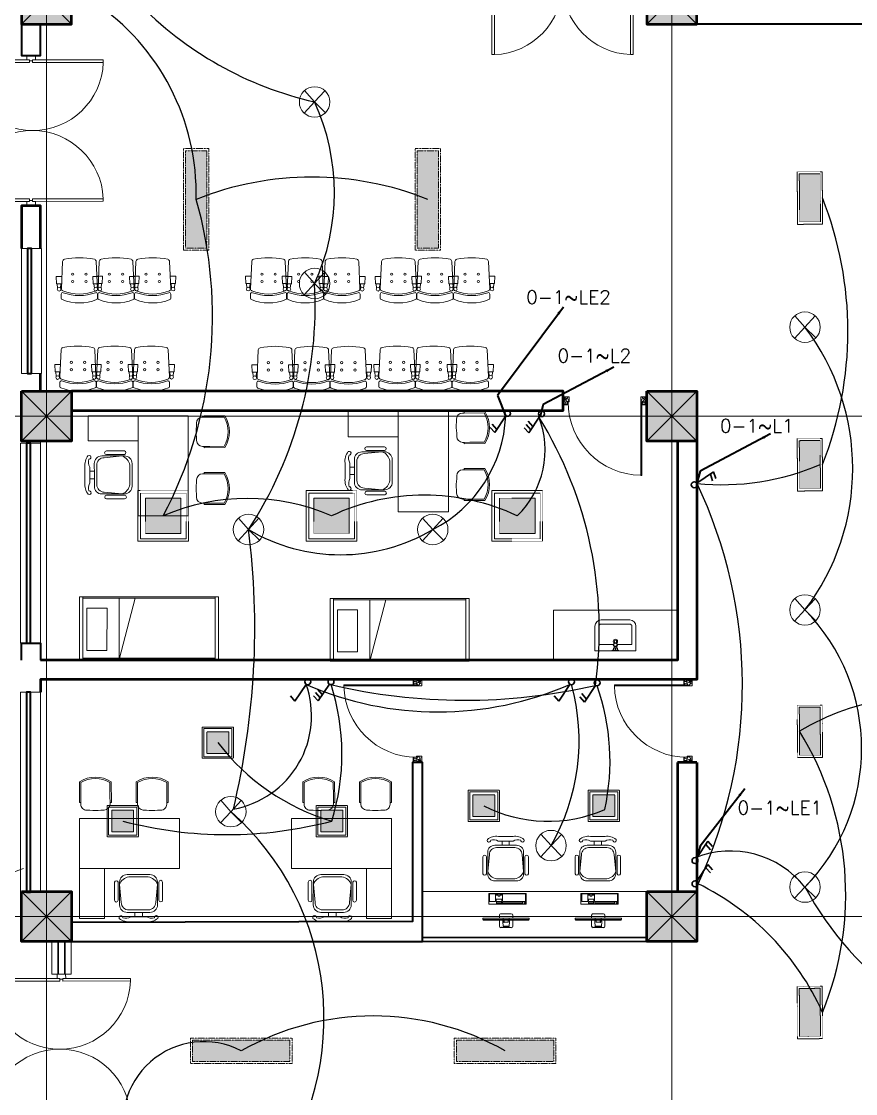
# Model space of a CAD drawing. Header units: millimetres. Extents: x 2390631 to 3136749, y 3674522 to 3929111.
# Drawn here: x 2460340 to 2470346, y 3884003 to 3896859 of the extents above; entities that cross this region are included whole.
import ezdxf

# ---------------------------------------------------------------- set-up
doc = ezdxf.new("R2010")
doc.units = ezdxf.units.MM
doc.header["$MEASUREMENT"] = 0
doc.linetypes.add('CENTER', pattern=[2, 1.25, -0.25, 0.25, -0.25])
doc.linetypes.add('DASHED', pattern=[0.75, 0.5, -0.25])
for name, color, linetype, lineweight in [('0newfurnture', 30, 'Continuous', 15), ('centreline', 52, 'CENTER', 5), ('Column-0.5', 14, 'Continuous', 50), ('conduit Light & fan City', 30, 'Continuous', 5), ('door', 41, 'Continuous', 5), ('Door Opening-0.09', 253, 'Continuous', 9), ('furniture', 34, 'Continuous', 15), ('Furniture Hospital-0.09', 44, 'Continuous', 9), ('Hatch', 9, 'Continuous', 9), ('hatch-1', 53, 'Continuous', 15), ('hidden lines', 205, 'DASHED', 5), ('Sill Level', 140, 'Continuous', 20), ('Switches', 173, 'Continuous', 15), ('WALL 0.2', 7, 'Continuous', 20), ('wall 0.4', 7, 'Continuous', 40), ('Wall-0.5', 7, 'Continuous', 50), ('WINDOW', 152, 'Continuous', 30), ('Windows Plan', 152, 'Continuous', 35)]:
    doc.layers.add(name, color=color, linetype=linetype, lineweight=lineweight)
for name, color, linetype in [('1 x 4 recessed', 80, 'CENTER'), ('2 x 11 recessed', 60, 'CENTER'), ('ceilling fan', 3, 'Continuous'), ('emergencylight', 1, 'Continuous'), ('thrtywpanel', 7, 'Continuous'), ('wire powered ups', 3, 'Continuous'), ('Wires', 1, 'Continuous')]:
    doc.layers.add(name, color=color, linetype=linetype)
doc.styles.add('romans', font='romans.shx')
doc.styles.get("Standard").update_dxf_attribs({"font": 'arial.ttf'})
doc.dimstyles.get("Standard").update_dxf_attribs({"dimtxt": 500, "dimasz": 100, "dimexe": 100, "dimexo": 200, "dimgap": 0.09, "dimtad": 0, "dimtoh": 1, "dimdec": 0, "dimzin": 0, "dimdsep": 46, "dimtxsty": 'Standard', "dimblk": 'DOT', "dimcen": 0, "dimclrd": 256, "dimclre": 256, "dimclrt": 256, "dimadec": 0, "dimazin": 0, "dimtfac": 1, "dimtdec": 0, "dimtofl": 0, "dimtmove": 0, "dimatfit": 3, "dimfxl": 1, "dimtolj": 1, "dimtzin": 0, "dimlwd": -1, "dimlwe": -1, "dimarcsym": 1})

# ---------------------------------------------------------------- blocks, each defined once
blk = doc.blocks.new("door 3'3")
at = {"layer": 'door'}
for p, q in [((82769.36, -31237.4), (82769.36, -31203.37)), ((82769.84, -31203.37), (82769.36, -31203.37)), ((82769.84, -31237.4), (82769.84, -31203.37))]:
    blk.add_line(p, q, dxfattribs=at)
at = {"layer": 'door', "ltscale": 80}
for points in [[(82769.84, -31239.84), (82767.36, -31239.84), (82767.36, -31239.37), (82766.88, -31239.37), (82766.88, -31236.38), (82767.36, -31236.38), (82767.36, -31235.91), (82769.36, -31235.91), (82769.36, -31237.4), (82769.84, -31237.4)], [(82802.93, -31239.84), (82805.41, -31239.84), (82805.41, -31239.37), (82805.88, -31239.37), (82805.88, -31236.38), (82805.41, -31236.38), (82805.41, -31235.91), (82803.4, -31235.91), (82803.4, -31237.4), (82802.93, -31237.4)]]:
    blk.add_lwpolyline(points, close=True, dxfattribs=at)
blk.add_arc((82769.36, -31237.4), 34.04, 0, 89.2047, dxfattribs=at)
at = {"layer": 'Hatch'}
for centre, radius, start, end in [((82767.7, -31239.85), 2.68, 36.7582, 107.5329), ((82768.07, -31239.12), 3.04, 64.8198, 103.5348), ((82757.2, -31236.2), 10.64, 342.6842, 1.6014), ((82764.36, -31235.92), 4.57, 311.0325, 0.2101), ((82805.07, -31239.85), 2.68, 72.4671, 143.2418), ((82804.7, -31239.12), 3.04, 76.4652, 115.1802), ((82808.41, -31235.92), 4.57, 179.7899, 228.9675), ((82815.57, -31236.2), 10.64, 178.3986, 197.3158), ((82767.27, -31240.34), 1.96, 14.7681, 101.3525), ((82767.3, -31236.13), 3.25, 271.0473, 321.5319), ((82805.47, -31236.13), 3.25, 218.4681, 268.9527), ((82805.49, -31240.34), 1.96, 78.6475, 165.2319)]:
    blk.add_arc(centre, radius, start, end, dxfattribs=at)
blk = doc.blocks.new('desk')
at = {"layer": 'Furniture Hospital-0.09', "lineweight": 0}
for p, q in [((82779.05, -33204.54), (82778.82, -33204.74)), ((82778.82, -33226.13), (82778.82, -33204.74)), ((82778.08, -33213.81), (82775.81, -33213.97)), ((82775.81, -33214.25), (82775.92, -33214.25)), ((82775.81, -33214.27), (82775.9, -33214.27)), ((82775.92, -33212.3), (82778.82, -33212.3)), ((82779.63, -33212.3), (82781.02, -33212.3)), ((82775.81, -33216.59), (82775.9, -33216.59)), ((82775.81, -33216.61), (82775.92, -33216.61)), ((82778.08, -33217.05), (82775.81, -33216.89)), ((82775.92, -33218.56), (82778.82, -33218.56)), ((82777.66, -33214.44), (82778.55, -33214.44)), ((82777.66, -33214.46), (82777.66, -33214.44)), ((82777.66, -33214.46), (82778.82, -33214.46)), ((82777.66, -33216.4), (82778.82, -33216.4)), ((82777.66, -33216.43), (82777.66, -33216.4)), ((82777.66, -33216.43), (82778.55, -33216.43)), ((82777.78, -33216.4), (82777.78, -33214.46)), ((82779.63, -33218.56), (82781.02, -33218.56)), ((82778.82, -33226.13), (82779.05, -33226.32))]:
    blk.add_line(p, q, dxfattribs=at)
at = {"layer": 'Furniture Hospital-0.09', "lineweight": 0, "ltscale": 100}
for p, q in [((82786.19, -33223.54), (82786.19, -33206.09)), ((82786.19, -33206.09), (82791.32, -33206.09)), ((82786.51, -33207.8), (82787.14, -33207.8)), ((82786.51, -33217.09), (82786.51, -33207.8)), ((82786.57, -33206.96), (82786.57, -33206.39)), ((82786.57, -33206.39), (82787.14, -33206.39)), ((82787.14, -33206.96), (82786.57, -33206.96)), ((82787.14, -33206.39), (82787.14, -33206.96)), ((82787.14, -33207.8), (82787.14, -33217.09)), ((82787.44, -33217.12), (82787.44, -33206.33)), ((82787.44, -33206.33), (82791.11, -33206.33)), ((82791.11, -33206.33), (82791.11, -33217.12)), ((82791.32, -33206.09), (82791.32, -33223.54)), ((82787.14, -33217.09), (82786.51, -33217.09)), ((82786.54, -33219.95), (82786.54, -33217.6)), ((82786.54, -33217.6), (82787.14, -33217.6)), ((82787.14, -33217.6), (82787.14, -33219.95)), ((82791.11, -33217.12), (82787.44, -33217.12)), ((82787.5, -33220.04), (82787.5, -33217.45)), ((82787.5, -33217.45), (82788.59, -33217.45)), ((82788.59, -33217.45), (82788.59, -33220.04)), ((82790.03, -33219.2), (82790.03, -33218.45)), ((82790.03, -33218.45), (82790.54, -33218.45)), ((82790.54, -33219.2), (82790.03, -33219.2)), ((82790.54, -33217.57), (82790.99, -33217.57)), ((82790.54, -33218.45), (82790.54, -33217.57)), ((82790.54, -33220.07), (82790.54, -33219.2)), ((82790.99, -33217.57), (82790.99, -33220.07)), ((82791.32, -33223.54), (82786.19, -33223.54)), ((82787.14, -33219.95), (82786.54, -33219.95)), ((82788.59, -33220.04), (82787.5, -33220.04)), ((82787.5, -33223.2), (82787.5, -33220.34)), ((82787.5, -33220.34), (82791.08, -33220.34)), ((82791.08, -33223.2), (82787.5, -33223.2)), ((82790.99, -33220.07), (82790.54, -33220.07)), ((82791.08, -33220.34), (82791.08, -33223.2))]:
    blk.add_line(p, q, dxfattribs=at)
at = {"layer": 'Furniture Hospital-0.09', "ltscale": 6}
for p, q in [((82800.5, -33204.96), (82808.49, -33204.96)), ((82800.5, -33206.58), (82808.49, -33206.58)), ((82813.91, -33213.95), (82815.89, -33213.95)), ((82813.91, -33217.32), (82815.89, -33217.32)), ((82800.5, -33224.69), (82808.49, -33224.69)), ((82800.5, -33226.31), (82808.49, -33226.31))]:
    blk.add_line(p, q, dxfattribs=at)
at = {"layer": 'Furniture Hospital-0.09', "lineweight": 0}
for points in [[(82779.63, -33226.32), (82779.63, -33204.54), (82779.05, -33204.54), (82779.05, -33226.32), (82779.63, -33226.32)], [(82775.23, -33217.86), (82775.23, -33213)], [(82775.81, -33216.89), (82775.81, -33213.97)], [(82775.9, -33216.59), (82775.9, -33214.27)], [(82775.92, -33216.61), (82775.92, -33214.25)], [(82781.72, -33217.86), (82781.72, -33213)]]:
    blk.add_lwpolyline(points, dxfattribs=at)
at = {"layer": 'Furniture Hospital-0.09', "ltscale": 6}
for points in [[(82797.14, -33215.63), (82797.14, -33210.58, -0.414214), (82800.51, -33207.21), (82810.61, -33207.21, -0.418376), (82813.91, -33210.58), (82813.91, -33215.63)], [(82798.2, -33215.63), (82798.2, -33211.34, -0.28028), (82801.57, -33207.21), (82809.51, -33207.97, -0.418376), (82812.81, -33211.34), (82812.81, -33215.63)], [(82816.29, -33208.59, -0.214578), (82815.89, -33212.17), (82815.89, -33215.63)], [(82816.6, -33207.07, -0.207066), (82818.07, -33212.19), (82818.07, -33215.63)], [(82797.14, -33215.63), (82797.14, -33220.69, 0.414214), (82800.51, -33224.06), (82810.61, -33224.06, 0.418376), (82813.91, -33220.69), (82813.91, -33215.63)], [(82798.2, -33215.63), (82798.2, -33219.93, 0.28028), (82801.57, -33224.06), (82809.51, -33223.3, 0.418376), (82812.81, -33219.93), (82812.81, -33215.63)], [(82816.29, -33222.68, 0.214578), (82815.89, -33219.1), (82815.89, -33215.63)], [(82816.6, -33224.2, 0.207066), (82818.07, -33219.08), (82818.07, -33215.63)]]:
    blk.add_lwpolyline(points, format="xyb", dxfattribs=at)
at = {"layer": 'Furniture Hospital-0.09', "lineweight": 0}
for points in [[(82778.08, -33213.81, -0.263666), (82778.48, -33213.95), (82778.55, -33214.07), (82778.55, -33214.44)], [(82778.08, -33217.05, 0.263666), (82778.48, -33216.91), (82778.55, -33216.79), (82778.55, -33216.43)]]:
    blk.add_lwpolyline(points, format="xyb", dxfattribs=at)
for centre, radius in [((82775.38, -33213.84), 0.0699), ((82775.38, -33214.41), 0.0699), ((82779.34, -33213.98), 0.0463), ((82775.38, -33214.99), 0.0699), ((82775.38, -33215.57), 0.0699), ((82775.38, -33216.15), 0.0699), ((82775.38, -33216.73), 0.0699), ((82775.38, -33217.31), 0.0699), ((82775.38, -33217.89), 0.0699), ((82779.34, -33216.88), 0.0463)]:
    blk.add_circle(centre, radius, dxfattribs=at)
at = {"layer": 'Furniture Hospital-0.09', "ltscale": 6}
for centre, radius, start, end in [((82800.65, -33205.77), 0.824, 100.5781, 259.642), ((82808.49, -33205.77), 0.812, 270, 90), ((82816.19, -33207.78), 0.823, 59.8228, 277.5348), ((82816.19, -33223.49), 0.823, 82.4652, 300.1772), ((82800.65, -33225.5), 0.824, 100.358, 259.4219), ((82808.49, -33225.5), 0.812, 270, 90)]:
    blk.add_arc(centre, radius, start, end, dxfattribs=at)
at = {"layer": 'Furniture Hospital-0.09', "lineweight": 0}
for centre, start, end in [((82775.92, -33213), 90, 180), ((82781.02, -33213), 0, 90), ((82775.92, -33217.86), 180, 270), ((82781.02, -33217.86), 270, 0)]:
    blk.add_arc(centre, 0.695, start, end, dxfattribs=at)
blk = doc.blocks.new('MAIN DOOR')
at = {"layer": 'door', "ltscale": 1000}
for points in [[(2346.08, 190.6), (2346.08, 188.53)], [(2348.88, 188.12), (2347.4, 188.12), (2347.4, 188.53), (2346.08, 188.53), (2346.08, 190.6), (2350.2, 190.6)], [(2347.4, 188.12), (2348.88, 188.12), (2348.88, 188.53), (2350.2, 188.53), (2350.2, 190.6), (2346.08, 190.6)], [(2350.2, 190.6), (2350.2, 188.53)], [(2313.41, 120.66), (2347.33, 120.66), (2347.33, 121.91), (2313.41, 121.91), (2313.41, 120.66)], [(2348.82, 121.07), (2347.33, 121.07), (2347.33, 120.66), (2346.01, 120.66), (2346.01, 118.6), (2350.14, 118.6)], [(2347.33, 121.07), (2348.82, 121.07), (2348.82, 120.66), (2350.14, 120.66), (2350.14, 118.6), (2346.01, 118.6)], [(2346.01, 118.6), (2346.01, 120.66)], [(2381.26, 120.66), (2348.82, 120.66), (2348.82, 121.91), (2381.26, 121.91), (2381.26, 120.66)], [(2350.14, 118.6), (2350.14, 120.66)]]:
    blk.add_lwpolyline(points, dxfattribs=at)
for points in [[(2313.47, 188.53), (2347.4, 188.53), (2347.4, 187.28), (2313.47, 187.28)], [(2381.32, 188.53), (2348.88, 188.53), (2348.88, 187.28), (2381.32, 187.28)]]:
    blk.add_lwpolyline(points, close=True, dxfattribs=at)
at = {"layer": 'Door Opening-0.09', "ltscale": 1000}
for centre, radius, start, end in [((2347.4, 188.53), 33.94, 182.1168, 357.8826), ((2347.33, 120.66), 33.95, 2.1167, 177.8826)]:
    blk.add_arc(centre, radius, start, end, dxfattribs=at)
at = {"layer": 'WINDOW', "ltscale": 5}
blk.add_line((2350.14, 190.6), (2350.14, 190.6), dxfattribs=at)
blk = doc.blocks.new('BANCAS')
at = {"layer": 'Furniture Hospital-0.09'}
for p, q in [((-0.236, -0.247), (-0.314, -0.247)), ((-0.309, -0.347), (-0.314, -0.247)), ((0.314, -0.25), (0.236, -0.25)), ((0.309, -0.35), (0.314, -0.25)), ((-0.241, -0.347), (-0.309, -0.347)), ((-0.294, -0.405), (-0.3, -0.347)), ((-0.256, -0.405), (-0.25, -0.347)), ((0.309, -0.35), (0.241, -0.35)), ((0.256, -0.409), (0.25, -0.35)), ((0.294, -0.409), (0.3, -0.35))]:
    blk.add_line(p, q, dxfattribs=at)
blk.add_lwpolyline([(0.227, -0.048, 0.346546), (0.203, -0.019, 0.095695), (-0.203, -0.019, 0.346546), (-0.227, -0.048), (-0.244, -0.417, 0.318973), (-0.225, -0.447, 0.193005), (0.225, -0.447, 0.318973), (0.244, -0.417)], format="xyb", close=True, dxfattribs=at)
blk.add_lwpolyline([(-0.245, -0.522), (-0.245, -0.489, -0.522832), (-0.218, -0.471, 0.18), (0.218, -0.471, -0.522832), (0.245, -0.489), (0.245, -0.547, -0.306573), (0.232, -0.565, -0.192782), (-0.232, -0.565, -0.306573), (-0.245, -0.547), (-0.245, -0.504)], format="xyb", dxfattribs=at)
for centre, radius in [((-0.09, -0.22), 0.015), ((0.09, -0.22), 0.015), ((-0.275, -0.422), 0.025), ((-0.09, -0.32), 0.015), ((0.09, -0.32), 0.015), ((0.275, -0.425), 0.025)]:
    blk.add_circle(centre, radius, dxfattribs=at)
blk = doc.blocks.new('A$C72AE6952')
at = {"ltscale": 20, "xscale": 800, "yscale": 800, "zscale": 800, "row_count": 1, "column_count": 3, "row_spacing": 0, "column_spacing": 440.0000000000001}
blk.add_blockref('BANCAS', (-440, 0), dxfattribs=at)
blk = doc.blocks.new('d1')
at = {"layer": 'door'}
for p, q in [((2442.75, 10745.72), (2408.32, 10745.72)), ((2442.75, 10746.15), (2408.33, 10746.15)), ((2408.33, 10746.15), (2408.33, 10745.72))]:
    blk.add_line(p, q, dxfattribs=at)
at = {"layer": 'door', "ltscale": 80}
for points in [[(2445, 10779.7), (2445, 10781.99), (2444.56, 10781.99), (2444.56, 10782.43), (2441.8, 10782.43), (2441.8, 10781.99), (2441.36, 10781.99), (2441.36, 10780.14), (2442.75, 10780.14), (2442.75, 10779.7)], [(2445, 10746.15), (2445, 10743.87), (2444.56, 10743.87), (2444.56, 10743.43), (2441.8, 10743.43), (2441.8, 10743.87), (2441.36, 10743.87), (2441.36, 10745.72), (2442.75, 10745.72), (2442.75, 10746.15)]]:
    blk.add_lwpolyline(points, close=True, dxfattribs=at)
at = {"layer": 'Door Opening-0.09', "ltscale": 80}
blk.add_arc((2442.75, 10745.72), 34.42, 90, 179.274, dxfattribs=at)
at = {"layer": 'hidden lines'}
for centre, radius, start, end in [((2441.64, 10791.37), 9.82, 268.3986, 287.3158), ((2441.38, 10784.76), 4.22, 269.7899, 318.9675), ((2444.33, 10781.34), 2.81, 166.4652, 205.1802), ((2445.01, 10781.68), 2.48, 162.4671, 233.2418), ((2441.57, 10782.05), 3, 308.4681, 358.9527), ((2445.46, 10782.07), 1.81, 168.6475, 255.2319), ((2444.33, 10744.52), 2.81, 154.8198, 193.5348), ((2445.01, 10744.18), 2.48, 126.7582, 197.5329), ((2441.57, 10743.81), 3, 1.0473, 51.5319), ((2445.46, 10743.79), 1.81, 104.7681, 191.3525), ((2441.64, 10734.49), 9.82, 72.6842, 91.6014), ((2441.38, 10741.1), 4.22, 41.0325, 90.2101)]:
    blk.add_arc(centre, radius, start, end, dxfattribs=at)
blk = doc.blocks.new('2ft column')
at = {"layer": 'Hatch', "ltscale": 5}
h = blk.add_hatch(color=256, dxfattribs=at)
h.dxf.hatch_style = 1
h.paths.add_polyline_path([(2207385, 4176559), (2207985, 4176559), (2207985, 4175959), (2207385, 4175959)])
at = {"layer": 'Column-0.5', "ltscale": 5}
blk.add_lwpolyline([(2207385, 4176559), (2207985, 4176559), (2207985, 4175959), (2207385, 4175959)], close=True, dxfattribs=at)
at = {"layer": 'Defpoints', "ltscale": 5}
for points in [[(2207985, 4176559), (2207385, 4175959)], [(2207985, 4175959), (2207385, 4176559)]]:
    blk.add_lwpolyline(points, dxfattribs=at)
blk = doc.blocks.new('main grid')
at = {"layer": 'centreline', "ltscale": 5}
for p, q in [((2542161, 4018930), (2542161, 3976624)), ((2549661, 4018930), (2549661, 3976624)), ((2559988, 3991172), (2538074, 3991172)), ((2559988, 3985172), (2538074, 3985172))]:
    blk.add_line(p, q, dxfattribs=at)
at = {"layer": 'Hatch', "xscale": -1}
for p in [(4749846, -180087), (4757346, -180087)]:
    blk.add_blockref('2ft column', p, dxfattribs=at)
at = {"layer": 'Hatch'}
for p in [(334476, -185087), (341976, -185087), (334476, -191087), (341976, -191087)]:
    blk.add_blockref('2ft column', p, dxfattribs=at)
blk = doc.blocks.new('TAP')
at = {"layer": 'Furniture Hospital-0.09', "linetype": 'Continuous'}
for p, q in [((0, 38), (0, -38)), ((5, 38), (0, 38)), ((5, 38), (5, -38)), ((30, 25), (5, 25)), ((30, 0), (5, 0)), ((30, 25), (30, -25)), ((56, 16), (30, 16)), ((51, 7), (48, 8)), ((59, 19), (57, 22)), ((73, 24), (73, 27)), ((88, 20), (89, 22)), ((97, 15), (125, 12)), ((97, 8), (100, 9)), ((5, -38), (0, -38)), ((30, -25), (5, -25)), ((56, -16), (30, -16)), ((51, -8), (48, -9)), ((60, -20), (58, -22)), ((74, -24), (74, -27)), ((88, -19), (90, -22)), ((97, -7), (100, -8)), ((97, -15), (125, -12))]:
    blk.add_line(p, q, dxfattribs=at)
for radius in [21.2, 19.7]:
    blk.add_circle((74, 0), radius, dxfattribs=at)
for centre, radius, start, end in [((74, 0), 27.2, 163.0512, 199.0512), ((74, 0), 24.2, 127.0512, 163.0512), ((74, 0), 27.2, 91.0512, 127.0512), ((74, 0), 24.2, 55.0512, 91.0512), ((74, 0), 27.2, 19.0512, 55.0512), ((74, 0), 24.2, 343.0512, 19.0512), ((95, 0), 32.6, 337.45, 22.55), ((74, 0), 24.2, 199.0512, 235.0512), ((74, 0), 27.2, 235.0512, 271.0512), ((74, 0), 24.2, 271.0512, 307.0512), ((74, 0), 27.2, 307.0512, 343.0512)]:
    blk.add_arc(centre, radius, start, end, dxfattribs=at)
blk = doc.blocks.new('bazin')
at = {"layer": '0newfurnture', "ltscale": 5}
for p, q in [((2434577, 4011590), (2435069, 4011590)), ((2434577, 4011295), (2434577, 4011590)), ((2434626, 4011295), (2434626, 4011516)), ((2434626, 4011516), (2434799, 4011516)), ((2434847, 4011516), (2435020, 4011516)), ((2435020, 4011516), (2435020, 4011295)), ((2435069, 4011590), (2435069, 4011295)), ((2434996, 4011270), (2434651, 4011270)), ((2434996, 4011221), (2434651, 4011221))]:
    blk.add_line(p, q, dxfattribs=at)
blk.add_circle((2434823, 4011477), 25.6, dxfattribs=at)
for centre, radius, start, end in [((2434651, 4011295), 73.8, 180, 270), ((2434651, 4011295), 24.6, 180, 270), ((2434996, 4011295), 73.8, 270, 0), ((2434996, 4011295), 24.6, 270, 0)]:
    blk.add_arc(centre, radius, start, end, dxfattribs=at)
at = {"layer": '0newfurnture', "ltscale": 5, "xscale": 0.9842520018725999, "yscale": 0.9842520018725999, "zscale": 0.9842520018725999, "rotation": 270}
blk.add_blockref('TAP', (2434823, 4011590), dxfattribs=at)
blk = doc.blocks.new('ADHIKRIT')
at = {"layer": 'furniture'}
for p, q in [((900, 1351), (0, 1351)), ((0, 1351), (0, -450)), ((0, 741), (0, 1351)), ((900, -450), (900, 1351)), ((-245, 1046), (-569, 1047)), ((-245, 980), (-569, 981)), ((1048, 956), (1048, 1014)), ((1187, 1121), (1153, 1121)), ((1187, 1145), (1558, 1147)), ((1187, 1145), (1187, 1121)), ((1187, 1121), (1545, 1123)), ((-789, 683), (-869, 683)), ((1050, 758), (1050, 711)), ((1050, 700), (1050, 711)), ((1189, 595), (1157, 595)), ((1187, 595), (1187, 571)), ((1189, 595), (1286, 595)), ((1287, 595), (1545, 597)), ((-789, 547), (-869, 547)), ((1187, 571), (1558, 573)), ((-247, 247), (-571, 248)), ((-900, 0), (0, 0)), ((-900, -450), (-900, 0)), ((-247, 182), (-571, 182)), ((1189, 102), (1157, 102)), ((1187, 126), (1558, 124)), ((1187, 102), (1187, 126)), ((1189, 102), (1286, 101)), ((1287, 101), (1545, 100)), ((1050, -4), (1050, -14)), ((1050, -61), (1050, -14)), ((1048, -260), (1048, -318)), ((0, -450), (-900, -450)), ((0, -450), (900, -450)), ((1187, -425), (1153, -425)), ((1187, -425), (1545, -426)), ((1187, -449), (1187, -425)), ((1187, -449), (1558, -450))]:
    blk.add_line(p, q, dxfattribs=at)
for points in [[(-897, 962, 0.207066), (-957, 755), (-957, 615)], [(-885, 900, 0.214578), (-869, 755), (-869, 615)], [(-110, 614), (-109, 818, 0.414214), (-246, 955), (-655, 956, 0.418376), (-789, 820), (-789, 615)], [(-153, 614), (-152, 788, 0.28028), (-288, 955), (-610, 925, 0.418376), (-744, 789), (-745, 615)], [(-899, 268, -0.207066), (-958, 476), (-957, 615)], [(-886, 330, -0.214578), (-870, 475), (-869, 615)], [(-110, 614), (-110, 409, -0.414214), (-247, 273), (-656, 274, -0.418376), (-790, 410), (-789, 615)], [(-153, 614), (-153, 440, -0.28028), (-290, 273), (-612, 304, -0.418376), (-745, 441), (-745, 615)]]:
    blk.add_lwpolyline(points, format="xyb", dxfattribs=at)
for centre, radius, start, end in [((-881, 933), 33.3, 262.3354, 120.0474), ((-569, 1014), 32.9, 89.8702, 269.8702), ((-245, 1013), 32.9, 269.8702, 89.8702), ((1154, 1015), 106, 90.3083, 180.3083), ((1203, 1157), 39.5, 294.3355, 296.5711), ((1099, 860), 518, 329.4756, 30.5244), ((1099, 860), 542, 328.0257, 31.9845), ((1753, 864), 711, 172.5908, 188.6233), ((1157, 701), 106, 180.3083, 270.3083), ((-882, 297), 33.3, 239.693, 97.4051), ((-571, 215), 32.9, 89.8702, 269.8702), ((-253, 214), 33.4, 280.4483, 79.5122), ((1157, -4), 106, 89.6917, 179.6917), ((1099, -163), 518, 329.4756, 30.5244), ((1099, -163), 542, 328.0155, 31.9743), ((1753, -168), 711, 171.3767, 187.4092), ((1154, -319), 106, 179.6917, 269.6917), ((1203, -461), 39.5, 63.4289, 65.6645)]:
    blk.add_arc(centre, radius, start, end, dxfattribs=at)
blk = doc.blocks.new('BED')
at = {"layer": 'Furniture Hospital-0.09'}
for p, q in [((-2.12, 0.475), (-2.12, -0.475)), ((-2.12, -0.475), (-2.12, 0.475)), ((-0.008, 0.475), (-2.12, 0.475)), ((-2.07, 0.475), (-2.07, -0.475)), ((-0.058, 0.455), (-2.07, 0.455)), ((-0.855, -0.455), (-0.61, 0.475)), ((-0.61, 0.475), (-0.61, -0.455)), ((-0.425, 0.336), (-0.426, -0.303)), ((-0.425, 0.336), (-0.121, 0.336)), ((-0.121, -0.303), (-0.121, 0.336)), ((-0.058, -0.475), (-0.058, 0.475)), ((-0.008, -0.475), (-0.008, 0.475)), ((-0.426, -0.303), (-0.121, -0.303)), ((-2.12, -0.475), (-0.008, -0.475)), ((-2.07, -0.455), (-0.058, -0.455))]:
    blk.add_line(p, q, dxfattribs=at)
blk = doc.blocks.new('w1')
at = {"layer": 'Sill Level'}
blk.add_lwpolyline([(2460641, 3827503), (2460641, 3825103), (2460401, 3825103), (2460401, 3827503)], close=True, dxfattribs=at)
at = {"layer": 'Windows Plan'}
blk.add_lwpolyline([(2460521, 3825103), (2460521, 3827503), (2460473, 3827503), (2460473, 3825103)], close=True, dxfattribs=at)
blk = doc.blocks.new('w2')
at = {"layer": 'Sill Level'}
blk.add_lwpolyline([(2444138, 3818930), (2445638, 3818930), (2445638, 3818690), (2444138, 3818690)], close=True, dxfattribs=at)
at = {"layer": 'Windows Plan'}
blk.add_lwpolyline([(2445638, 3818810), (2444138, 3818810), (2444138, 3818762), (2445638, 3818762)], close=True, dxfattribs=at)
blk = doc.blocks.new('4 ft recessed panel')
at = {"layer": '1 x 4 recessed', "lineweight": 0}
h = blk.add_hatch(dxfattribs=at)
h.set_pattern_fill('AR-SAND', color=256, scale=6.25)
h.set_pattern_definition([(37.5, (-418269.719, 97562.351), (-0.39370849, 12.04264856), [0, -9.5, 0, -10.625, 0, -10.15625]), (7.5, (-418269.719, 97562.351), (11.0611044, 17.6384129), [0, -5.125, 0, -8.5625, 0, -3.28125]), (327.5, (-418277.406, 97562.351), (19.46338664, 0.03536908), [0, -3.125, 0, -11.25, 0, -14.6875]), (317.5, (-418277.406, 97562.351), (18.7882913, 5.4854723), [0, -1.5625, 0, -7.375, 0, -8.4375])])
h.paths.add_polyline_path([(-575, 125), (575, 125), (575, -125), (-575, -125)])
for points in [[(-600, 150), (600, 150), (600, -150), (-600, -150)], [(-575, 125), (575, 125), (575, -125), (-575, -125)]]:
    blk.add_lwpolyline(points, close=True, dxfattribs=at)
blk = doc.blocks.new('36W LED PANEL')
at = {"layer": '2 x 11 recessed', "lineweight": 0, "true_color": 0xffffff, "transparency": 33554664}
h = blk.add_hatch(dxfattribs=at)
h.set_pattern_fill('DOTS', scale=15.2)
h.paths.add_polyline_path([(-213, 213), (213, 213), (213, -213), (-213, -213)])
at = {"layer": '2 x 11 recessed', "lineweight": 0}
for points in [[(-304, 304), (304, 304), (304, -304), (-304, -304)], [(-274, 274), (274, 274), (274, -274), (-274, -274)], [(-213, 213), (213, 213), (213, -213), (-213, -213)]]:
    blk.add_lwpolyline(points, close=True, dxfattribs=at)
blk = doc.blocks.new('1by1 15w')
at = {"layer": '2 x 11 recessed', "lineweight": 0, "true_color": 0xffffff}
h = blk.add_hatch(dxfattribs=at)
h.set_pattern_fill('DOTS', scale=7.6)
h.set_pattern_definition([(0, (-24150.00014, -28906.40267), (0.2375, 0.475), [0, -0.475])])
h.paths.add_polyline_path([(111699, 133932), (111912, 133932), (111912, 133720), (111699, 133720)])
at = {"layer": '2 x 11 recessed', "lineweight": 0}
for points in [[(111654, 133978), (111958, 133978), (111958, 133674), (111654, 133674)], [(111669, 133963), (111942, 133963), (111942, 133689), (111669, 133689)], [(111699, 133932), (111912, 133932), (111912, 133720), (111699, 133720)]]:
    blk.add_lwpolyline(points, close=True, dxfattribs=at)
blk = doc.blocks.new('3 WAY')
at = {"layer": 'Switches', "lineweight": 30}
for p, q in [((1.76, 2.13), (6.02, 8.52)), ((6.02, 8.52), (7.78, 6.51)), ((4.51, 6.01), (6.27, 4.01)), ((5.27, 7.27), (7.02, 5.26))]:
    blk.add_line(p, q, dxfattribs=at)
blk.add_circle((1.13, 1.13), 1.13, dxfattribs=at)
blk = doc.blocks.new('2 WAY')
at = {"layer": 'Switches', "lineweight": 30}
for p, q in [((1.76, 2.13), (6.02, 8.52)), ((6.02, 8.52), (7.78, 6.51)), ((5.27, 7.27), (7.02, 5.26))]:
    blk.add_line(p, q, dxfattribs=at)
blk.add_circle((1.13, 1.13), 1.13, dxfattribs=at)
blk = doc.blocks.new('2 ft panel')
at = {"layer": '1 x 4 recessed', "lineweight": 0}
h = blk.add_hatch(dxfattribs=at)
h.set_pattern_fill('AR-SAND', color=256, scale=6.25)
h.set_pattern_definition([(37.5, (-417982.219, 97562.351), (-0.39370849, 12.04264856), [0, -9.5, 0, -10.625, 0, -10.15625]), (7.5, (-417982.219, 97562.351), (11.0611044, 17.6384129), [0, -5.125, 0, -8.5625, 0, -3.28125]), (327.5, (-417989.906, 97562.351), (19.46338664, 0.03536908), [0, -3.125, 0, -11.25, 0, -14.6875]), (317.5, (-417989.906, 97562.351), (18.7882913, 5.4854723), [0, -1.5625, 0, -7.375, 0, -8.4375])])
h.paths.add_polyline_path([(287, -125), (287, 125), (-288, 125), (-288, -125)])
at = {"layer": '1 x 4 recessed'}
blk.add_line((287, 125), (287, -125), dxfattribs=at)
at = {"layer": '1 x 4 recessed', "lineweight": 0}
for points in [[(316, -150), (-313, -150), (-313, 150), (316, 150)], [(316, 150), (316, -150)], [(287, -125), (-288, -125), (-288, 125), (287, 125)]]:
    blk.add_lwpolyline(points, dxfattribs=at)
blk = doc.blocks.new('emergency')
at = {"layer": 'conduit Light & fan City'}
for p, q in [((-122, 136), (0, 0)), ((124, 135), (0, 0)), ((0, 0), (-124, -135)), ((0, 0), (129, -129))]:
    blk.add_line(p, q, dxfattribs=at)
blk.add_circle((0, 0), 183, dxfattribs=at)
blk = doc.blocks.new('1 WAY')
at = {"layer": 'Switches', "lineweight": 30}
for p, q in [((1.76, 2.13), (6.02, 8.52)), ((6.02, 8.52), (7.78, 6.51))]:
    blk.add_line(p, q, dxfattribs=at)
blk.add_circle((1.13, 1.13), 1.13, dxfattribs=at)
blk = doc.blocks.new('_Dot')
at = {"color": 0, "linetype": 'ByBlock', "lineweight": -2}
blk.add_line((-0.5, 0), (-1, 0), dxfattribs=at)
at = {"color": 0, "linetype": 'ByBlock', "lineweight": -3, "const_width": 0.5}
blk.add_lwpolyline([(-0.25, 0, 1), (0.25, 0, 1)], format="xyb", close=True, dxfattribs=at)

msp = doc.modelspace()

# ---------------------------------------------------------------- linework, layer by layer
at = {"layer": '0newfurnture', "ltscale": 5}
msp.add_lwpolyline([(2466722, 3889800), (2468210, 3889800), (2468210, 3889200), (2466722, 3889200)], close=True, dxfattribs=at)
at = {"layer": 'centreline', "ltscale": 5}
msp.add_line((2468140, 3919883), (2468140, 3871943), dxfattribs=at)
at = {"layer": 'Furniture Hospital-0.09', "ltscale": 5}
msp.add_lwpolyline([(2465152, 3886425), (2467840, 3886425)], dxfattribs=at)
at = {"layer": 'hatch-1', "color": 4, "lineweight": 0, "ltscale": 5}
msp.add_lwpolyline([(2460366, 3886703), (2459599, 3886425), (2458858, 3886694)], dxfattribs=at)
at = {"layer": 'WALL 0.2', "ltscale": 5}
for points in [[(2460570, 3891825), (2460570, 3889200)], [(2460705, 3885825), (2460705, 3885435)], [(2460935, 3885825), (2460935, 3885435)], [(2460935, 3885435), (2460705, 3885435)]]:
    msp.add_lwpolyline(points, dxfattribs=at)
at = {"layer": 'wall 0.4', "ltscale": 5}
for points in [[(2460340, 3896825), (2460340, 3896450), (2460570, 3896450), (2460570, 3896825)], [(2475340, 3896825), (2468440, 3896825)], [(2460340, 3889200), (2460340, 3889200), (2460340, 3889404), (2460570, 3889404), (2460570, 3889200)], [(2460940, 3885825), (2465152, 3885825), (2465152, 3887973), (2465031, 3887973), (2465031, 3886066), (2460940, 3886055)]]:
    msp.add_lwpolyline(points, dxfattribs=at)
at = {"layer": 'Wall-0.5', "ltscale": 5}
for p, q in [((2468210, 3887973), (2468210, 3886425)), ((2468440, 3887973), (2468210, 3887973)), ((2468440, 3887973), (2468440, 3886425))]:
    msp.add_line(p, q, dxfattribs=at)
for points in [[(2460570, 3894138), (2460570, 3894650), (2460340, 3894650), (2460340, 3894138)], [(2460570, 3892425), (2460570, 3892638)], [(2460940, 3892195), (2466840, 3892195), (2466840, 3892425), (2460940, 3892425)], [(2468210, 3891825), (2468210, 3889200), (2460570, 3889200)], [(2468440, 3891825), (2468440, 3888970), (2460570, 3888970), (2460570, 3888818)]]:
    msp.add_lwpolyline(points, dxfattribs=at)
at = {"layer": 'WINDOW', "ltscale": 5}
for points in [[(2465152, 3885876), (2467840, 3885876)], [(2460780, 3885825), (2460780, 3885435)], [(2460860, 3885825), (2460860, 3885435)], [(2465152, 3885825), (2467840, 3885825)]]:
    msp.add_lwpolyline(points, dxfattribs=at)
at = {"layer": 'wire powered ups', "ltscale": 5}
for centre, radius, start, end in [((2464800, 3900054), 4265, 223.9514, 257.2277), ((2461485, 3894805), 2610, 335.3359, 24.6641), ((2458936, 3893456), 4928, 326.9168, 3.0228), ((2467522, 3891497), 2790, 322.5945, 37.4055), ((2464543, 3892199), 1608, 297.025, 357.3654), ((2453761, 3889593), 9378, 346.5689, 7.1903), ((2464169, 3892631), 2167, 239.3506, 300.6494), ((2468050, 3888141), 2369, 315.4605, 44.5395), ((2462685, 3888532), 1135, 279.9865, 19.4412), ((2465337, 3892530), 3951, 246.3937, 293.6063), ((2464508, 3888235), 2522, 330.0679, 15.4353), ((2460670, 3884908), 3300, 323.8944, 48.5945), ((2468841, 3885761), 1150, 38.6733, 111.4515), ((2473191, 3888325), 3914, 208.1266, 261.6865)]:
    msp.add_arc(centre, radius, start, end, dxfattribs=at)
at = {"layer": 'Wires', "ltscale": 5}
for centre, radius, start, end in [((2459666, 3894792), 2771, 358.6213, 56.0224), ((2463826, 3891259), 3734, 68.1616, 111.8384), ((2465925, 3893144), 4329, 338.33, 21.67), ((2457486, 3893323), 5146, 332.2926, 15.8164), ((2465523, 3891720), 1099, 314.0942, 21.6312), ((2462412, 3889563), 4860, 352.1245, 31.6075), ((2468750, 3894260), 2956, 264.0426, 293.3723), ((2463377, 3888905), 5612, 334.8337, 25.5395), ((2463051, 3888586), 2552, 66.7114, 113.2886), ((2465174, 3888556), 2623, 64.8633, 115.1367), ((2461473, 3888073), 2712, 342.7768, 17.9052), ((2465660, 3895686), 6967, 256.6651, 282.9862), ((2464703, 3887990), 2698, 347.5942, 19.5622), ((2471149, 3885906), 2853, 74.4548, 121.1482), ((2466506, 3886392), 3722, 337.637, 31.6904), ((2464808, 3889815), 2651, 217.2186, 253.6965), ((2466658, 3888950), 1683, 242.6978, 293.8312), ((2462809, 3892031), 4923, 255.2399, 284.7601), ((2467064, 3883679), 3163, 24.2158, 63.8798), ((2464560, 3881733), 3200, 60.3587, 119.6413), ((2462529, 3883652), 973, 62.5763, 199.8909)]:
    msp.add_arc(centre, radius, start, end, dxfattribs=at)

# ---------------------------------------------------------------- block references
at = {"layer": '0newfurnture', "ltscale": 5}
msp.add_blockref('main grid', (-81520, -99047), dxfattribs=at)
at = {"layer": '0newfurnture', "xscale": -1, "rotation": 180}
msp.add_blockref('bazin', (32642, 7900903), dxfattribs=at)
at = {"layer": '1 x 4 recessed', "xscale": 1.015649799774034, "yscale": 1.015649799774034, "zscale": 1.015649799774034, "rotation": 90}
for p in [(2462437, 3894725), (2465215, 3894725)]:
    msp.add_blockref('4 ft recessed panel', p, dxfattribs=at)
at = {"layer": '1 x 4 recessed', "rotation": 270.4480127828098}
for p in [(2469798, 3894743), (2469798, 3891545), (2469798, 3888348), (2469798, 3884976)]:
    msp.add_blockref('2 ft panel', p, dxfattribs=at)
at = {"layer": '1 x 4 recessed'}
for name, p, xscale, yscale, zscale in [('1by1 15w', (2324886, 3723259), 1.232584708463633, 1.232584708463633, 1.232584708463633), ('1by1 15w', (2328076, 3722502), 1.232584708463633, 1.232584708463633, 1.232584708463633), ('1by1 15w', (2329517, 3722502), 1.232584708463633, 1.232584708463633, 1.232584708463633), ('1by1 15w', (2323745, 3722318), 1.232584708463633, 1.232584708463633, 1.232584708463633), ('1by1 15w', (2326253, 3722318), 1.232584708463633, 1.232584708463633, 1.232584708463633), ('4 ft recessed panel', (2462977, 3884515), 1.015649799774034, 1.015649799774034, 1.015649799774034), ('4 ft recessed panel', (2466142, 3884515), 1.015649799774034, 1.015649799774034, 1.015649799774034)]:
    msp.add_blockref(name, p, dxfattribs=dict(at, xscale=xscale, yscale=yscale, zscale=zscale))
at = {"layer": 'ceilling fan', "lineweight": -3}
for name, p, xscale, yscale, zscale, rotation in [('2 WAY', (2466207, 3892195), 31.30765159497629, 31.30765159497629, 31.30765159497629, 180), ('3 WAY', (2466615, 3892191), 31.30765159497629, 31.30765159497629, 31.30765159497629, 180), ('2 WAY', (2468365, 3891284), 31.3076515949763, 31.3076515949763, 31.3076515949763, 337.3991258370028), ('1 WAY', (2463810, 3888976), 31.30765159497629, 31.30765159497629, 31.30765159497629, 180), ('3 WAY', (2464089, 3888977), 31.30765159497629, 31.30765159497629, 31.30765159497629, 180), ('1 WAY', (2466974, 3888976), 31.30765159497629, 31.30765159497629, 31.30765159497629, 180), ('2 WAY', (2467281, 3888964), 31.30765159497629, 31.30765159497629, 31.30765159497629, 180), ('2 WAY', (2468385, 3886761), 31.30765159497629, 31.30765159497629, 31.30765159497629, 359.9999999998506), ('2 WAY', (2468385, 3886483), 31.30765159497629, 31.30765159497629, 31.30765159497629, 359.9999999998506)]:
    msp.add_blockref(name, p, dxfattribs=dict(at, xscale=xscale, yscale=yscale, zscale=zscale, rotation=rotation))
at = {"layer": 'Door Opening-0.09'}
for name, p, xscale, yscale, zscale, rotation in [('MAIN DOOR', (2462915, 3838629), -24.99999476308163, 24.99999476308163, 24.99999476308163, 269.9502640851987), ('MAIN DOOR', (2519155, 3899466), 24.99999476371197, 24.99999476371197, 24.99999476371197, 180.049735942377), ('d1', (2743276, 3829504), 25.64102998076803, 25.64102998076803, 25.64102998076803, 89.96666488574085), ("door 3'3", (1666790, 6004123), -25.55555555555556, 25.55555555555556, 25.55555555555556, 90), ("door 3'3", (1670035, 6004123), -25.55555555555556, 25.55555555555556, 25.55555555555556, 90), ('MAIN DOOR', (2402120, 3880619), 24.99999476371197, 24.99999476371197, 24.99999476371197, 0.04973594237714499)]:
    msp.add_blockref(name, p, dxfattribs=dict(at, xscale=xscale, yscale=yscale, zscale=zscale, rotation=rotation))
at = {"layer": 'emergencylight'}
for p in [(2463857, 3895894), (2463857, 3893716), (2469739, 3893193), (2463065, 3890766), (2465274, 3890766), (2469739, 3889802), (2462853, 3887383), (2466693, 3886976), (2469739, 3886479)]:
    msp.add_blockref('emergency', p, dxfattribs=at)
at = {"layer": 'furniture', "extrusion": (0, 0, -1), "yscale": 0.6669998082076751, "zscale": -0.6669998082076751}
for p, xscale, rotation in [((-2464861, 3891880), 0.6669998082076751, 180.0000000000001), ((-2461741, 3891831), 0.6669998082076751, 180.0000000000001), ((-2461335, 3886702), 0.6669998082076751, 90.00000000000011), ((-2464479, 3886702), -0.6669998082076751, 269.9999999999999)]:
    msp.add_blockref('ADHIKRIT', p, dxfattribs=dict(at, xscale=xscale, rotation=rotation))
at = {"layer": 'furniture', "xscale": 789.473684210204, "yscale": 789.473684210204, "zscale": 789.473684210204, "rotation": 180}
for p in [(2461031, 3889583), (2464036, 3889564)]:
    msp.add_blockref('BED', p, dxfattribs=at)
at = {"layer": 'Furniture Hospital-0.09', "yscale": 1.107692350907673, "zscale": 1.107692306891935}
for p, xscale in [((2461428, 3894024), -1.107692350907673), ((2463792, 3894024), 1.107692350907673), ((2465254, 3894024), -1.107692350907673), ((2461411, 3892966), -1.107692350907673), ((2463775, 3892963), -1.107692350907673), ((2465238, 3892966), -1.107692350907673)]:
    msp.add_blockref('A$C72AE6952', p, dxfattribs=dict(at, xscale=xscale))
at = {"layer": 'Furniture Hospital-0.09', "xscale": -25.55555555555556, "yscale": 25.55555555555556, "zscale": 25.55555555555556, "rotation": 270}
for p in [(3314993, 1770625), (3316098, 1770625)]:
    msp.add_blockref('desk', p, dxfattribs=at)
at = {"layer": 'thrtywpanel'}
for p in [(2462041, 3890930), (2464060, 3890930), (2466288, 3890930)]:
    msp.add_blockref('36W LED PANEL', p, dxfattribs=at)
at = {"layer": 'wall 0.4', "rotation": 270}
msp.add_blockref('w2', (-1358350, 6338275), dxfattribs=at)
at = {"layer": 'wall 0.4'}
for p in [(-71, 64301), (-71, 61315)]:
    msp.add_blockref('w1', p, dxfattribs=at)

# ---------------------------------------------------------------- texts
at = {"layer": 'wall 0.4', "color": 5, "ltscale": 5, "style": 'romans'}
for s, p in [('0-1~LE2', (2466395, 3893472)), ('0-1~L2', (2466771, 3892771)), ('0-1~L1', (2468719, 3891929)), ('0-1~LE1', (2468930, 3887349))]:
    msp.add_text(s, height=162.3, dxfattribs=at).set_placement(p)

# ---------------------------------------------------------------- leaders
at = {"layer": 'wall 0.4', "ltscale": 5}
for points in [[(2466841, 3893435), (2466051, 3892373), (2466149, 3892123)], [(2467446, 3892714), (2466600, 3892267), (2466561, 3892124)], [(2469326, 3891914), (2468480, 3891466), (2468440, 3891324)], [(2469016, 3887658), (2468480, 3886969), (2468440, 3886827)]]:
    msp.add_leader(points, dimstyle='Standard', override={"dimfxl": 500, "dimfxlon": 1}, dxfattribs=at)

doc.saveas('drawing.dxf')
